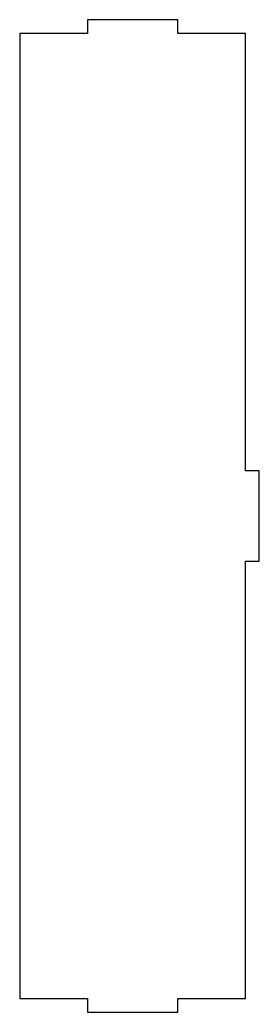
# Model space of a CAD drawing. Extents: x 1082 to 1135, y 68 to 288.
import ezdxf

# ---------------------------------------------------------------- set-up
doc = ezdxf.new("R2010")
doc.units = 0
doc.layers.add('PREDEFINITO', color=7, linetype='CONTINUOUS')

msp = doc.modelspace()

# ---------------------------------------------------------------- linework, layer by layer
at = {"layer": 'PREDEFINITO'}
msp.add_lwpolyline([(1096.94, 287.65), (1096.94, 284.65), (1081.94, 284.65), (1081.94, 70.65), (1096.94, 70.65), (1096.94, 67.65), (1116.94, 67.65), (1116.94, 70.65), (1131.94, 70.65), (1131.94, 167.65), (1134.94, 167.65), (1134.94, 187.65), (1131.94, 187.65), (1131.94, 284.65), (1116.94, 284.65), (1116.94, 287.65)], close=True, dxfattribs=at)

doc.saveas('drawing.dxf')
